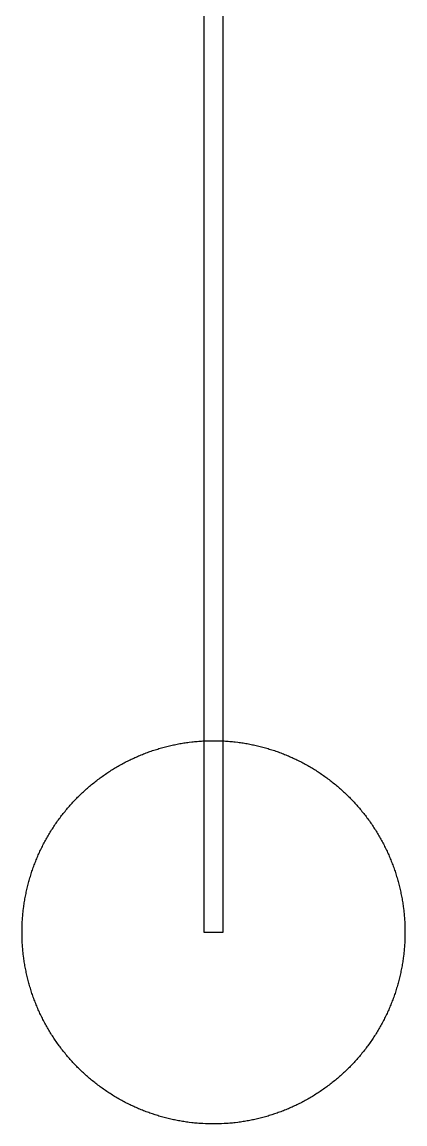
# Model space of a CAD drawing. Extents: x -44500 to 44500, y -47000 to 47000.
# Drawn here: x 9875 to 11875, y -11000 to -5250 of the extents above; entities that cross this region are included whole.
import ezdxf

# ---------------------------------------------------------------- set-up
doc = ezdxf.new("R2010")
doc.units = 0
doc.layers.add('Active', color=80, linetype='CONTINUOUS')

msp = doc.modelspace()

# ---------------------------------------------------------------- linework, layer by layer
at = {"layer": 'Active'}
for points in [[(10825, -10000), (10925, -10000), (10925, 3000), (10825, 3000)], [(11874.9, -10014.1), (11874.6, -10028.2), (11874.1, -10042.3), (11873.4, -10056.35), (11872.95, -10063.4), (11872.5, -10070.4), (11872, -10077.4), (11871.4, -10084.45), (11870.8, -10091.45), (11870.1, -10098.5), (11869.4, -10105.5), (11868.65, -10112.5), (11866.95, -10126.5), (11866.05, -10133.45), (11865.05, -10140.45), (11864.05, -10147.4), (11863, -10154.35), (11861.9, -10161.3), (11860.7, -10168.3), (11859.5, -10175.2), (11858.25, -10182.15), (11856.95, -10189.05), (11855.6, -10196), (11854.2, -10202.85), (11852.75, -10209.75), (11851.25, -10216.6), (11849.7, -10223.5), (11848.1, -10230.35), (11846.45, -10237.2), (11844.75, -10244.05), (11843, -10250.9), (11841.2, -10257.7), (11839.35, -10264.5), (11837.5, -10271.25), (11835.55, -10278.05), (11833.55, -10284.85), (11831.55, -10291.55), (11829.45, -10298.3), (11827.35, -10305), (11822.95, -10318.4), (11820.65, -10325.1), (11818.35, -10331.75), (11816, -10338.35), (11813.6, -10345), (11811.15, -10351.6), (11808.65, -10358.15), (11806.1, -10364.75), (11803.5, -10371.3), (11800.9, -10377.75), (11798.2, -10384.3), (11795.45, -10390.85), (11792.7, -10397.25), (11789.85, -10403.75), (11787, -10410.15), (11784.1, -10416.55), (11781.15, -10422.95), (11778.15, -10429.3), (11775.1, -10435.65), (11772, -10442), (11768.85, -10448.35), (11765.65, -10454.65), (11762.45, -10460.9), (11759.2, -10467.1), (11755.9, -10473.3), (11752.5, -10479.55), (11749.15, -10485.65), (11745.7, -10491.8), (11742.2, -10497.95), (11738.65, -10504.05), (11735.1, -10510.1), (11731.45, -10516.2), (11727.85, -10522.15), (11724.15, -10528.15), (11720.35, -10534.2), (11716.6, -10540.1), (11712.75, -10546.05), (11708.9, -10551.9), (11705, -10557.75), (11701.05, -10563.55), (11697.05, -10569.4), (11693, -10575.2), (11688.95, -10580.9), (11684.85, -10586.6), (11680.7, -10592.3), (11676.5, -10597.95), (11672.25, -10603.6), (11668, -10609.2), (11663.7, -10614.75), (11659.35, -10620.3), (11654.95, -10625.8), (11650.5, -10631.3), (11646.05, -10636.75), (11641.55, -10642.15), (11637, -10647.55), (11632.4, -10652.95), (11627.8, -10658.2), (11623.15, -10663.5), (11618.45, -10668.75), (11613.7, -10674), (11608.95, -10679.2), (11604.2, -10684.3), (11599.3, -10689.45), (11594.45, -10694.5), (11589.55, -10699.55), (11584.6, -10704.6), (11579.6, -10709.6), (11574.55, -10714.55), (11569.5, -10719.45), (11564.45, -10724.3), (11559.3, -10729.2), (11554.2, -10733.95), (11549, -10738.7), (11543.75, -10743.45), (11538.5, -10748.15), (11533.2, -10752.8), (11527.95, -10757.4), (11522.55, -10762), (11517.15, -10766.55), (11511.75, -10771.05), (11506.3, -10775.5), (11500.8, -10779.95), (11495.3, -10784.35), (11489.75, -10788.7), (11484.2, -10793), (11478.6, -10797.25), (11472.95, -10801.5), (11467.3, -10805.7), (11461.6, -10809.85), (11455.9, -10813.95), (11450.2, -10818), (11444.4, -10822.05), (11438.55, -10826.05), (11432.75, -10830), (11426.9, -10833.9), (11421.05, -10837.75), (11415.1, -10841.6), (11409.2, -10845.35), (11403.15, -10849.15), (11397.15, -10852.85), (11391.2, -10856.45), (11385.1, -10860.1), (11379.05, -10863.65), (11372.95, -10867.2), (11366.8, -10870.7), (11360.65, -10874.15), (11354.55, -10877.5), (11348.3, -10880.9), (11342.1, -10884.2), (11335.9, -10887.45), (11329.65, -10890.65), (11323.35, -10893.85), (11317, -10897), (11310.65, -10900.1), (11304.3, -10903.15), (11297.95, -10906.15), (11291.55, -10909.1), (11285.15, -10912), (11278.75, -10914.85), (11272.25, -10917.7), (11265.85, -10920.45), (11259.3, -10923.2), (11252.75, -10925.9), (11246.3, -10928.5), (11239.75, -10931.1), (11233.15, -10933.65), (11226.6, -10936.15), (11220, -10938.6), (11213.35, -10941), (11206.75, -10943.35), (11200.1, -10945.65), (11193.4, -10947.95), (11180, -10952.35), (11173.3, -10954.45), (11166.55, -10956.55), (11159.85, -10958.55), (11153.05, -10960.55), (11146.25, -10962.5), (11139.5, -10964.35), (11132.7, -10966.2), (11125.9, -10968), (11119.05, -10969.75), (11112.2, -10971.45), (11105.35, -10973.1), (11098.5, -10974.7), (11091.6, -10976.25), (11084.75, -10977.75), (11077.85, -10979.2), (11071, -10980.6), (11064.05, -10981.95), (11057.15, -10983.25), (11050.2, -10984.5), (11043.3, -10985.7), (11036.3, -10986.9), (11029.35, -10988), (11022.4, -10989.05), (11015.45, -10990.05), (11008.45, -10991.05), (11001.5, -10991.95), (10987.5, -10993.65), (10980.5, -10994.4), (10973.5, -10995.1), (10966.45, -10995.8), (10959.45, -10996.4), (10952.4, -10997), (10945.4, -10997.5), (10938.4, -10997.95), (10931.35, -10998.4), (10917.3, -10999.1), (10903.2, -10999.6), (10889.1, -10999.9), (10875, -11000), (10860.9, -10999.9), (10846.8, -10999.6), (10832.7, -10999.1), (10818.65, -10998.4), (10811.6, -10997.95), (10804.6, -10997.5), (10797.6, -10997), (10790.55, -10996.4), (10783.55, -10995.8), (10776.5, -10995.1), (10769.5, -10994.4), (10762.5, -10993.65), (10748.5, -10991.95), (10741.55, -10991.05), (10734.55, -10990.05), (10727.6, -10989.05), (10720.65, -10988), (10713.7, -10986.9), (10706.7, -10985.7), (10699.8, -10984.5), (10692.85, -10983.25), (10685.95, -10981.95), (10679, -10980.6), (10672.15, -10979.2), (10665.25, -10977.75), (10658.4, -10976.25), (10651.5, -10974.7), (10644.65, -10973.1), (10637.8, -10971.45), (10630.95, -10969.75), (10624.1, -10968), (10617.3, -10966.2), (10610.5, -10964.35), (10603.75, -10962.5), (10596.95, -10960.55), (10590.15, -10958.55), (10583.45, -10956.55), (10576.7, -10954.45), (10570, -10952.35), (10556.6, -10947.95), (10549.9, -10945.65), (10543.25, -10943.35), (10536.65, -10941), (10530, -10938.6), (10523.4, -10936.15), (10516.85, -10933.65), (10510.25, -10931.1), (10503.7, -10928.5), (10497.25, -10925.9), (10490.7, -10923.2), (10484.15, -10920.45), (10477.75, -10917.7), (10471.25, -10914.85), (10464.85, -10912), (10458.45, -10909.1), (10452.05, -10906.15), (10445.7, -10903.15), (10439.35, -10900.1), (10433, -10897), (10426.65, -10893.85), (10420.35, -10890.65), (10414.1, -10887.45), (10407.9, -10884.2), (10401.7, -10880.9), (10395.45, -10877.5), (10389.35, -10874.15), (10383.2, -10870.7), (10377.05, -10867.2), (10370.95, -10863.65), (10364.9, -10860.1), (10358.8, -10856.45), (10352.85, -10852.85), (10346.85, -10849.15), (10340.8, -10845.35), (10334.9, -10841.6), (10328.95, -10837.75), (10323.1, -10833.9), (10317.25, -10830), (10311.45, -10826.05), (10305.6, -10822.05), (10299.8, -10818), (10294.1, -10813.95), (10288.4, -10809.85), (10282.7, -10805.7), (10277.05, -10801.5), (10271.4, -10797.25), (10265.8, -10793), (10260.25, -10788.7), (10254.7, -10784.35), (10249.2, -10779.95), (10243.7, -10775.5), (10238.25, -10771.05), (10232.85, -10766.55), (10227.45, -10762), (10222.05, -10757.4), (10216.8, -10752.8), (10211.5, -10748.15), (10206.25, -10743.45), (10201, -10738.7), (10195.8, -10733.95), (10190.7, -10729.2), (10185.55, -10724.3), (10180.5, -10719.45), (10175.45, -10714.55), (10170.4, -10709.6), (10165.4, -10704.6), (10160.45, -10699.55), (10155.55, -10694.5), (10150.7, -10689.45), (10145.8, -10684.3), (10141.05, -10679.2), (10136.3, -10674), (10131.55, -10668.75), (10126.85, -10663.5), (10122.2, -10658.2), (10117.6, -10652.95), (10113, -10647.55), (10108.45, -10642.15), (10103.95, -10636.75), (10099.5, -10631.3), (10095.05, -10625.8), (10090.65, -10620.3), (10086.3, -10614.75), (10082, -10609.2), (10077.75, -10603.6), (10073.5, -10597.95), (10069.3, -10592.3), (10065.15, -10586.6), (10061.05, -10580.9), (10057, -10575.2), (10052.95, -10569.4), (10048.95, -10563.55), (10045, -10557.75), (10041.1, -10551.9), (10037.25, -10546.05), (10033.4, -10540.1), (10029.65, -10534.2), (10025.85, -10528.15), (10022.15, -10522.15), (10018.55, -10516.2), (10014.9, -10510.1), (10011.35, -10504.05), (10007.8, -10497.95), (10004.3, -10491.8), (10000.85, -10485.65), (9997.5, -10479.55), (9994.1, -10473.3), (9990.8, -10467.1), (9987.55, -10460.9), (9984.35, -10454.65), (9981.15, -10448.35), (9978, -10442), (9974.9, -10435.65), (9971.85, -10429.3), (9968.85, -10422.95), (9965.9, -10416.55), (9963, -10410.15), (9960.15, -10403.75), (9957.3, -10397.25), (9954.55, -10390.85), (9951.8, -10384.3), (9949.1, -10377.75), (9946.5, -10371.3), (9943.9, -10364.75), (9941.35, -10358.15), (9938.85, -10351.6), (9936.4, -10345), (9934, -10338.35), (9931.65, -10331.75), (9929.35, -10325.1), (9927.05, -10318.4), (9922.65, -10305), (9920.55, -10298.3), (9918.45, -10291.55), (9916.45, -10284.85), (9914.45, -10278.05), (9912.5, -10271.25), (9910.65, -10264.5), (9908.8, -10257.7), (9907, -10250.9), (9905.25, -10244.05), (9903.55, -10237.2), (9901.9, -10230.35), (9900.3, -10223.5), (9898.75, -10216.6), (9897.25, -10209.75), (9895.8, -10202.85), (9894.4, -10196), (9893.05, -10189.05), (9891.75, -10182.15), (9890.5, -10175.2), (9889.3, -10168.3), (9888.1, -10161.3), (9887, -10154.35), (9885.95, -10147.4), (9884.95, -10140.45), (9883.95, -10133.45), (9883.05, -10126.5), (9881.35, -10112.5), (9880.6, -10105.5), (9879.9, -10098.5), (9879.2, -10091.45), (9878.6, -10084.45), (9878, -10077.4), (9877.5, -10070.4), (9877.05, -10063.4), (9876.6, -10056.35), (9875.9, -10042.3), (9875.4, -10028.2), (9875.1, -10014.1), (9875, -10000), (9875.1, -9985.9), (9875.4, -9971.8), (9875.9, -9957.7), (9876.6, -9943.65), (9877.05, -9936.6), (9877.5, -9929.6), (9878, -9922.6), (9878.6, -9915.55), (9879.2, -9908.55), (9879.9, -9901.5), (9880.6, -9894.5), (9881.35, -9887.5), (9883.05, -9873.5), (9883.95, -9866.55), (9884.95, -9859.55), (9885.95, -9852.6), (9887, -9845.65), (9888.1, -9838.7), (9889.3, -9831.7), (9890.5, -9824.8), (9891.75, -9817.85), (9893.05, -9810.95), (9894.4, -9804), (9895.8, -9797.15), (9897.25, -9790.25), (9898.75, -9783.4), (9900.3, -9776.5), (9901.9, -9769.65), (9903.55, -9762.8), (9905.25, -9755.95), (9907, -9749.1), (9908.8, -9742.3), (9910.65, -9735.5), (9912.5, -9728.75), (9914.45, -9721.95), (9916.45, -9715.15), (9918.45, -9708.45), (9920.55, -9701.7), (9922.65, -9695), (9927.05, -9681.6), (9929.35, -9674.9), (9931.65, -9668.25), (9934, -9661.65), (9936.4, -9655), (9938.85, -9648.4), (9941.35, -9641.85), (9943.9, -9635.25), (9946.5, -9628.7), (9949.1, -9622.25), (9951.8, -9615.7), (9954.55, -9609.15), (9957.3, -9602.75), (9960.15, -9596.25), (9963, -9589.85), (9965.9, -9583.45), (9968.85, -9577.05), (9971.85, -9570.7), (9974.9, -9564.35), (9978, -9558), (9981.15, -9551.65), (9984.35, -9545.35), (9987.55, -9539.1), (9990.8, -9532.9), (9994.1, -9526.7), (9997.5, -9520.45), (10000.85, -9514.35), (10004.3, -9508.2), (10007.8, -9502.05), (10011.35, -9495.95), (10014.9, -9489.9), (10018.55, -9483.8), (10022.15, -9477.85), (10025.85, -9471.85), (10029.65, -9465.8), (10033.4, -9459.9), (10037.25, -9453.95), (10041.1, -9448.1), (10045, -9442.25), (10048.95, -9436.45), (10052.95, -9430.6), (10057, -9424.8), (10061.05, -9419.1), (10065.15, -9413.4), (10069.3, -9407.7), (10073.5, -9402.05), (10077.75, -9396.4), (10082, -9390.8), (10086.3, -9385.25), (10090.65, -9379.7), (10095.05, -9374.2), (10099.5, -9368.7), (10103.95, -9363.25), (10108.45, -9357.85), (10113, -9352.45), (10117.6, -9347.05), (10122.2, -9341.8), (10126.85, -9336.5), (10131.55, -9331.25), (10136.3, -9326), (10141.05, -9320.8), (10145.8, -9315.7), (10150.7, -9310.55), (10155.55, -9305.5), (10160.45, -9300.45), (10165.4, -9295.4), (10170.4, -9290.4), (10175.45, -9285.45), (10180.5, -9280.55), (10185.55, -9275.7), (10190.7, -9270.8), (10195.8, -9266.05), (10201, -9261.3), (10206.25, -9256.55), (10211.5, -9251.85), (10216.8, -9247.2), (10222.05, -9242.6), (10227.45, -9238), (10232.85, -9233.45), (10238.25, -9228.95), (10243.7, -9224.5), (10249.2, -9220.05), (10254.7, -9215.65), (10260.25, -9211.3), (10265.8, -9207), (10271.4, -9202.75), (10277.05, -9198.5), (10282.7, -9194.3), (10288.4, -9190.15), (10294.1, -9186.05), (10299.8, -9182), (10305.6, -9177.95), (10311.45, -9173.95), (10317.25, -9170), (10323.1, -9166.1), (10328.95, -9162.25), (10334.9, -9158.4), (10340.8, -9154.65), (10346.85, -9150.85), (10352.85, -9147.15), (10358.8, -9143.55), (10364.9, -9139.9), (10370.95, -9136.35), (10377.05, -9132.8), (10383.2, -9129.3), (10389.35, -9125.85), (10395.45, -9122.5), (10401.7, -9119.1), (10407.9, -9115.8), (10414.1, -9112.55), (10420.35, -9109.35), (10426.65, -9106.15), (10433, -9103), (10439.35, -9099.9), (10445.7, -9096.85), (10452.05, -9093.85), (10458.45, -9090.9), (10464.85, -9088), (10471.25, -9085.15), (10477.75, -9082.3), (10484.15, -9079.55), (10490.7, -9076.8), (10497.25, -9074.1), (10503.7, -9071.5), (10510.25, -9068.9), (10516.85, -9066.35), (10523.4, -9063.85), (10530, -9061.4), (10536.65, -9059), (10543.25, -9056.65), (10549.9, -9054.35), (10556.6, -9052.05), (10570, -9047.65), (10576.7, -9045.55), (10583.45, -9043.45), (10590.15, -9041.45), (10596.95, -9039.45), (10603.75, -9037.5), (10610.5, -9035.65), (10617.3, -9033.8), (10624.1, -9032), (10630.95, -9030.25), (10637.8, -9028.55), (10644.65, -9026.9), (10651.5, -9025.3), (10658.4, -9023.75), (10665.25, -9022.25), (10672.15, -9020.8), (10679, -9019.4), (10685.95, -9018.05), (10692.85, -9016.75), (10699.8, -9015.5), (10706.7, -9014.3), (10713.7, -9013.1), (10720.65, -9012), (10727.6, -9010.95), (10734.55, -9009.95), (10741.55, -9008.95), (10748.5, -9008.05), (10762.5, -9006.35), (10769.5, -9005.6), (10776.5, -9004.9), (10783.55, -9004.2), (10790.55, -9003.6), (10797.6, -9003), (10804.6, -9002.5), (10811.6, -9002.05), (10818.65, -9001.6), (10832.7, -9000.9), (10846.8, -9000.4), (10860.9, -9000.1), (10875, -9000), (10889.1, -9000.1), (10903.2, -9000.4), (10917.3, -9000.9), (10931.35, -9001.6), (10938.4, -9002.05), (10945.4, -9002.5), (10952.4, -9003), (10959.45, -9003.6), (10966.45, -9004.2), (10973.5, -9004.9), (10980.5, -9005.6), (10987.5, -9006.35), (11001.5, -9008.05), (11008.45, -9008.95), (11015.45, -9009.95), (11022.4, -9010.95), (11029.35, -9012), (11036.3, -9013.1), (11043.3, -9014.3), (11050.2, -9015.5), (11057.15, -9016.75), (11064.05, -9018.05), (11071, -9019.4), (11077.85, -9020.8), (11084.75, -9022.25), (11091.6, -9023.75), (11098.5, -9025.3), (11105.35, -9026.9), (11112.2, -9028.55), (11119.05, -9030.25), (11125.9, -9032), (11132.7, -9033.8), (11139.5, -9035.65), (11146.25, -9037.5), (11153.05, -9039.45), (11159.85, -9041.45), (11166.55, -9043.45), (11173.3, -9045.55), (11180, -9047.65), (11193.4, -9052.05), (11200.1, -9054.35), (11206.75, -9056.65), (11213.35, -9059), (11220, -9061.4), (11226.6, -9063.85), (11233.15, -9066.35), (11239.75, -9068.9), (11246.3, -9071.5), (11252.75, -9074.1), (11259.3, -9076.8), (11265.85, -9079.55), (11272.25, -9082.3), (11278.75, -9085.15), (11285.15, -9088), (11291.55, -9090.9), (11297.95, -9093.85), (11304.3, -9096.85), (11310.65, -9099.9), (11317, -9103), (11323.35, -9106.15), (11329.65, -9109.35), (11335.9, -9112.55), (11342.1, -9115.8), (11348.3, -9119.1), (11354.55, -9122.5), (11360.65, -9125.85), (11366.8, -9129.3), (11372.95, -9132.8), (11379.05, -9136.35), (11385.1, -9139.9), (11391.2, -9143.55), (11397.15, -9147.15), (11403.15, -9150.85), (11409.2, -9154.65), (11415.1, -9158.4), (11421.05, -9162.25), (11426.9, -9166.1), (11432.75, -9170), (11438.55, -9173.95), (11444.4, -9177.95), (11450.2, -9182), (11455.9, -9186.05), (11461.6, -9190.15), (11467.3, -9194.3), (11472.95, -9198.5), (11478.6, -9202.75), (11484.2, -9207), (11489.75, -9211.3), (11495.3, -9215.65), (11500.8, -9220.05), (11506.3, -9224.5), (11511.75, -9228.95), (11517.15, -9233.45), (11522.55, -9238), (11527.95, -9242.6), (11533.2, -9247.2), (11538.5, -9251.85), (11543.75, -9256.55), (11549, -9261.3), (11554.2, -9266.05), (11559.3, -9270.8), (11564.45, -9275.7), (11569.5, -9280.55), (11574.55, -9285.45), (11579.6, -9290.4), (11584.6, -9295.4), (11589.55, -9300.45), (11594.45, -9305.5), (11599.3, -9310.55), (11604.2, -9315.7), (11608.95, -9320.8), (11613.7, -9326), (11618.45, -9331.25), (11623.15, -9336.5), (11627.8, -9341.8), (11632.4, -9347.05), (11637, -9352.45), (11641.55, -9357.85), (11646.05, -9363.25), (11650.5, -9368.7), (11654.95, -9374.2), (11659.35, -9379.7), (11663.7, -9385.25), (11668, -9390.8), (11672.25, -9396.4), (11676.5, -9402.05), (11680.7, -9407.7), (11684.85, -9413.4), (11688.95, -9419.1), (11693, -9424.8), (11697.05, -9430.6), (11701.05, -9436.45), (11705, -9442.25), (11708.9, -9448.1), (11712.75, -9453.95), (11716.6, -9459.9), (11720.35, -9465.8), (11724.15, -9471.85), (11727.85, -9477.85), (11731.45, -9483.8), (11735.1, -9489.9), (11738.65, -9495.95), (11742.2, -9502.05), (11745.7, -9508.2), (11749.15, -9514.35), (11752.5, -9520.45), (11755.9, -9526.7), (11759.2, -9532.9), (11762.45, -9539.1), (11765.65, -9545.35), (11768.85, -9551.65), (11772, -9558), (11775.1, -9564.35), (11778.15, -9570.7), (11781.15, -9577.05), (11784.1, -9583.45), (11787, -9589.85), (11789.85, -9596.25), (11792.7, -9602.75), (11795.45, -9609.15), (11798.2, -9615.7), (11800.9, -9622.25), (11803.5, -9628.7), (11806.1, -9635.25), (11808.65, -9641.85), (11811.15, -9648.4), (11813.6, -9655), (11816, -9661.65), (11818.35, -9668.25), (11820.65, -9674.9), (11822.95, -9681.6), (11827.35, -9695), (11829.45, -9701.7), (11831.55, -9708.45), (11833.55, -9715.15), (11835.55, -9721.95), (11837.5, -9728.75), (11839.35, -9735.5), (11841.2, -9742.3), (11843, -9749.1), (11844.75, -9755.95), (11846.45, -9762.8), (11848.1, -9769.65), (11849.7, -9776.5), (11851.25, -9783.4), (11852.75, -9790.25), (11854.2, -9797.15), (11855.6, -9804), (11856.95, -9810.95), (11858.25, -9817.85), (11859.5, -9824.8), (11860.7, -9831.7), (11861.9, -9838.7), (11863, -9845.65), (11864.05, -9852.6), (11865.05, -9859.55), (11866.05, -9866.55), (11866.95, -9873.5), (11868.65, -9887.5), (11869.4, -9894.5), (11870.1, -9901.5), (11870.8, -9908.55), (11871.4, -9915.55), (11872, -9922.6), (11872.5, -9929.6), (11872.95, -9936.6), (11873.4, -9943.65), (11874.1, -9957.7), (11874.6, -9971.8), (11874.9, -9985.9), (11875, -10000)]]:
    msp.add_lwpolyline(points, close=True, dxfattribs=at)

doc.saveas('drawing.dxf')
